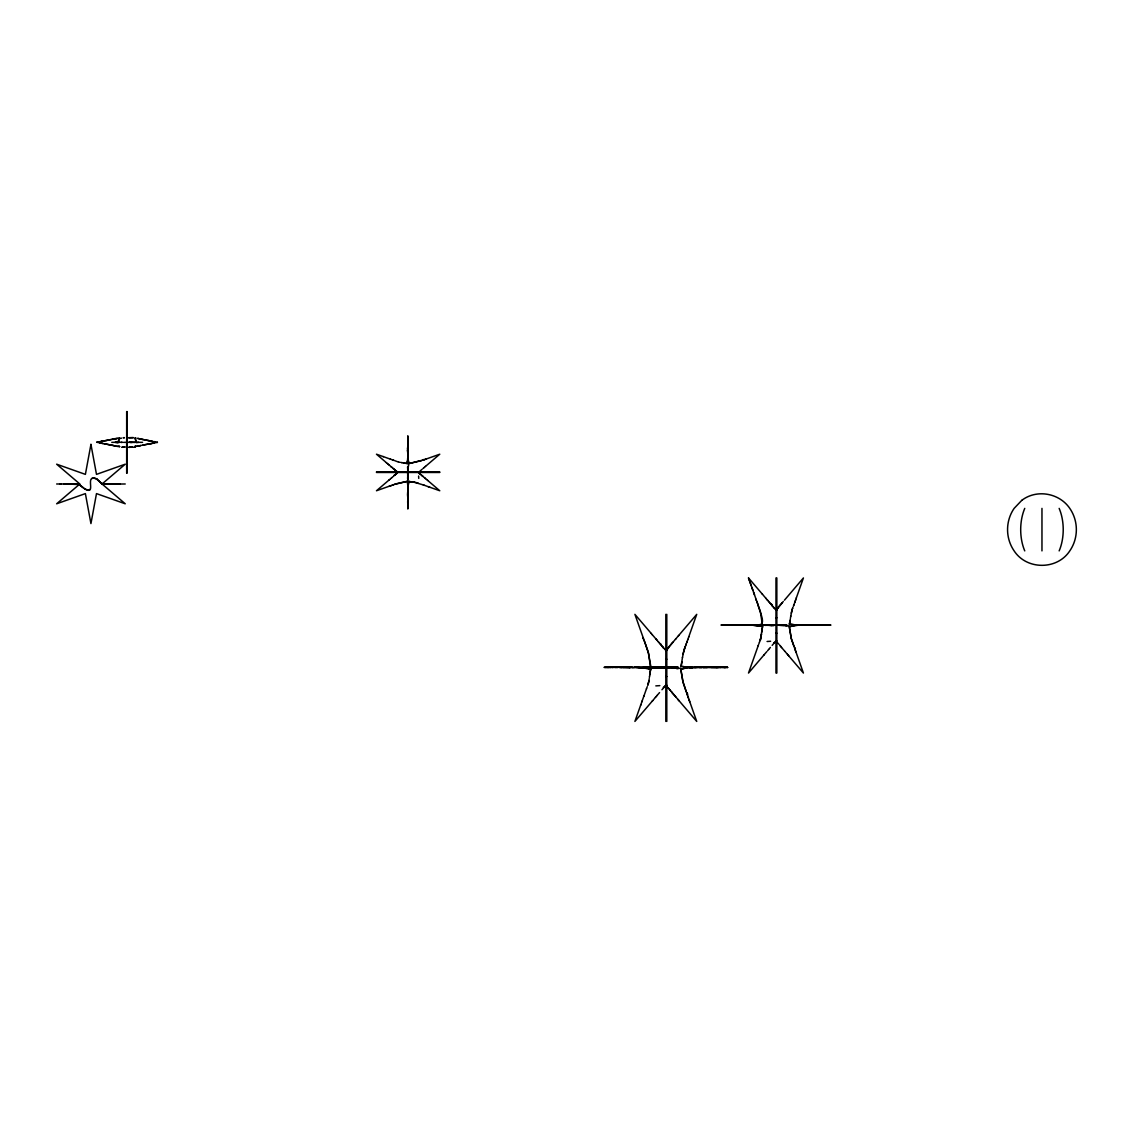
<?xml version="1.0" encoding="UTF-8"?>
<svg xmlns="http://www.w3.org/2000/svg" width="1133" height="1133" viewBox="0 0 1133 1133"><rect width="100%" height="100%" fill="white"/><g stroke="black" fill="none" stroke-linecap="round" stroke-linejoin="round"><path stroke-width="1.5" d="M407.852 500.219L407.639 493.733M407.71 469.189L407.724 466.909L407.724 471.356M407.809 446.473L407.823 441.502L407.838 445.765M407.922 442.422L407.823 435.936L407.852 438.202L407.852 437.069M407.823 503.194L407.852 500.659M407.922 492.388L407.894 490.66M407.767 453.342L407.838 455.225L407.894 452.634M407.922 450.736L407.908 449.504M407.795 499.2L407.724 502.443M407.767 489.569L407.767 489.626M407.88 458.624L407.852 455.551M407.866 505.403L407.852 506.267M407.894 491.085L407.767 490.107M407.852 476.993L407.781 474.741L407.894 479.061L407.724 475.308L407.965 478.423L407.965 476.242M407.838 439.604L407.838 438.74M407.838 439.222L407.852 438.089L407.866 441.388M407.866 505.63L407.823 509.029M407.767 489.144L408.687 481.525M407.738 480.165L407.682 472.858M407.838 456.797L407.554 460.409M407.894 479.316L407.852 474.359M407.625 494.597L407.696 492.543M407.922 451.501L407.894 452.789M407.668 473.042L407.979 478.65M407.753 490.49L407.922 489.838M407.965 478.466L408.092 474.968M407.838 501.565L407.852 500.814M407.908 490.433L407.965 486.496L407.951 488.606M407.937 478.353L407.993 476.186L407.951 477.234M407.639 478.466L407.668 477.39M407.965 488.38L408.092 485.689M407.753 477.843L407.838 474.161L407.71 478.976M407.738 491.354L407.738 491.566M407.781 477.56L407.852 475.577M407.937 444.249L407.668 447.493M407.852 506.437L407.795 508.165L407.781 507.244M407.753 476.058L407.838 473.991M407.71 492.062L407.668 493.252M408.135 467.731L407.979 470.082M407.922 458.355L408.971 463.609L424.167 459.743M408.135 467.872L407.979 470.124M407.738 499.95L407.951 493.577M407.625 448.045L407.583 448.951L407.823 445.878M407.88 498.01L407.993 494.767M408.631 482.219L408.701 481.355L411.718 481.879M408.588 482.87L408.291 484.811M407.809 498.973L407.767 497.628M407.823 498.761L407.852 499.738M649.804 674.744L649.535 676.755M761.617 632.497L761.787 631.308M649.79 674.857L650.554 669.971A4.829 1.006 -81 0 1 650.654 669.348A3.923 0.878 -81.3 0 1 650.795 668.838L649.889 668.782M761.631 632.398L761.418 633.956M761.744 631.591L762.183 628.588A7.01 1.034 -80.6 0 1 762.297 627.937L762.622 626.379L761.008 626.252M649.266 678.568L648.912 680.749M761.263 634.99L761.192 635.443M682.052 660.114L682.505 657.253M790.395 618.519L790.777 616.055M681.825 661.502L681.117 666.388M790.253 619.397L790.168 619.921M407.838 459.12L408.687 462.746M682.448 657.551L683.978 650.144M761.107 635.967L760.979 636.774L761.093 636.052M790.735 616.324L792.08 609.752M789.984 621.082L789.304 624.156L794.332 624.708M648.897 680.834L648.444 682.958L648.841 681.131M760.937 637.001L760.654 638.361L760.88 637.298M789.857 621.79L789.871 621.705A7.421 0.921 -79.8 0 0 789.998 621.153L790.069 620.502A8.243 0.765 -79.8 0 1 790.041 621.04M683.001 654.392L683.157 653.585M791.287 613.151L792.179 609.427M683.199 653.359L685.607 645.739M650.554 669.971L650.809 668.881M84.564 488.748C97.282 496.254 84.097 474.359 95.894 478.777A10.551 10.466 -85 0 1 96.475 478.962M762.622 626.379L762.523 626.832A4.291 0.779 -80.6 0 0 762.452 627.413A5.467 0.935 -80.6 0 0 762.325 627.965L762.183 628.588A8.597 1.006 -80.6 0 0 762.056 629.311M792.151 609.512L792.831 607.6L792.505 608.463M647.949 684.714L648.43 683.029L647.793 685.168M760.087 640.442L760.64 638.431L759.946 640.853M686.924 642.043L685.989 644.691M794.346 603.577L794.899 602.005M686.796 642.397L687.136 641.42M686.329 643.742L685.621 645.697M794.7 602.558L795.012 601.694M687.051 641.689L687.788 639.579M688.666 637.128L696.738 614.341L678.384 635.84M795.479 600.363L795.097 601.453M796.301 598.026L803.424 577.943L784.433 600.193M640.867 704.599L634.905 721.424L652.665 700.647M641.859 701.794L643.841 696.186M640.627 705.307L642.114 701.1M643.785 696.37L646.518 688.666M688.283 638.191L688.779 636.788M758.317 645.385L748.502 673.059L764.279 654.591M794.049 604.441L793.312 606.396M795.678 599.824L796.357 597.87M687.703 639.848L688.043 638.885M758.218 645.654L758.572 644.649M793.992 604.597L793.709 605.348M795.394 600.603L795.72 599.669M646.461 688.836L647.269 686.626M758.898 643.771L759.407 642.34M759.691 641.59L759.478 642.142M684.445 648.713L684.814 647.722M685.338 646.405L684.884 647.538L685.21 646.716M119.631 446.629L118.937 446.147M670.651 644.904L671.373 644.04M780.892 604.328L778.909 606.665L779.986 605.419M670.524 645.045L671.798 643.544M661.955 689.742L665.453 685.762M780.042 605.348L782.294 602.685M670.354 645.272L668.654 647.212L670.226 645.413M671.614 643.756L672.945 642.199M772.154 645.371L774.306 642.85M671.911 643.402L675.849 638.828M781.388 603.747L783.314 601.496M675.48 639.239L678.738 635.415M652.296 701.072L655.681 697.107M763.954 654.973L766.744 651.702M655.441 697.39L657.126 695.407M768.613 649.506L767.551 650.753M656.885 695.69L659.548 692.589M768.726 649.379L770.383 647.439M774.037 643.147L776.204 641.335M774.618 642.482L775.963 641.037M667.266 648.671L665.822 650.257L664.788 649.181M668.541 647.34L666.785 649.181M664.759 686.513L666.799 685.224M664.859 686.414L665.822 685.366L667.125 686.839M778.329 607.316L778.867 606.721L776.771 608.945M396.932 473.226L395.474 474.557M777.677 607.982L775.963 609.851L775.269 609.101M397.386 472.773L396.833 473.339L397.371 472.192M419.72 471.342L422.028 469.345M419.267 471.767L418.459 472.475L421.122 474.84M423.869 467.802L425.512 466.371M390.517 478.763L391.636 477.8M393.024 476.625L391.508 477.899M423.657 467.986L422.977 468.552M389.171 479.91L376.468 490.759L389.426 486.156M393.845 475.902L395.559 474.486L394.851 475.053M390.092 479.117L388.916 480.123M425.385 466.484L439.774 454.206L425.47 459.276M123.525 442.352L135.45 442.337M396.054 483.819L407.214 481.355L407.965 486.439L407.823 484.811M395.814 483.918L389.171 486.255M423.912 459.828L425.215 459.361M424.691 459.545L426.008 459.077M394.511 484.386L407.214 481.355M421.731 460.579L408.956 463.553M392.33 485.136L393.675 484.655M795.111 649.62L791.301 638.587L789.304 626.776L790.282 626.464M687.377 695.039L682.774 680.99L680.834 669.32L682.661 668.739M789.956 626.563L798.878 625.09M790.352 626.436L795.791 625.218M682.123 668.909L688.057 667.578L697.928 667.323M683.029 668.626L688.156 667.564M96.9 479.174A11.018 10.933 -74 0 0 96.475 478.962L102.508 484.173L125.239 483.989M112.04 439.307L115.495 438.542M111.544 439.434L119.645 438.074M770.624 641.264L767.083 641.49M659.817 685.635L655.823 685.89M114.051 483.989L102.14 484.06L106.899 483.961A20.167 18.581 58.8 0 0 108.046 484.074L112.096 484.003M119.758 438.556L121.642 438.131M142.914 445.113L143.636 444.957M143.367 445.014L147.998 444.122M143.721 444.943L150.916 443.612M135.861 446.444L139.911 445.68M142.05 445.297L142.461 445.212M104.038 440.893L101.446 441.403L102.947 441.119M136.81 446.246L137.546 446.105M103.669 440.978L106.12 440.51M104.123 440.879L108.173 440.156M648.614 666.785L650.809 666.36L648.232 652.013L644.266 640.74M151.553 443.499L153.012 443.215M151.1 443.584L152.459 443.315M157.062 442.479L157.416 442.408M762.297 624.198L760.342 611.409L756.816 601.382M650.441 666.431L648.543 653.401L645.697 644.875M96.659 442.267L101.304 441.431M157.19 442.451L156.382 442.606M151.369 443.527L148.919 443.98M760.186 624.609C766.12 623.532 758.728 609.327 757.949 604.64M101.843 443.315L96.758 442.238M152.558 443.3L153.734 443.088M97.707 442.054L99.662 441.714M760.031 624.651L757.51 625.062L759.946 624.665M153.054 443.201L154.102 443.017M141.271 445.439L140.265 445.623M81.038 485.859L78.616 483.791L72.257 483.989M108.315 440.128L111.261 439.505L107.578 440.255M155.462 442.776L153.918 443.045M101.347 441.417L100.341 441.601M138.268 445.963L140.818 445.524M785.806 626.308L789.163 625.699M676.897 668.782L680.678 668.116M106.219 440.496L107.352 440.298M124.998 446.997L122.208 447.223M108.286 484.003L102.31 484.088M78.715 483.961L79.65 484.584L67.343 483.989L77.738 483.876A6.132 4.291 -57.9 0 1 78.064 483.89L81.831 486.624M116.048 438.457L117.365 438.301M79.692 484.414A5.056 3.201 70.7 0 0 79.31 484.159A4.249 2.889 77.5 0 0 78.97 484.046A4.107 2.917 85.4 0 0 78.644 483.961L76.577 483.989L78.078 483.848A4.15 2.847 -54.7 0 1 78.404 483.89M131.938 447.096L129.006 447.308L133.127 447.195M76.591 483.933L75.387 484.032L79.296 484.329M124.885 447.011L121.897 447.223M107.493 483.989L106.389 483.833A6.954 5.368 89.1 0 0 106.006 483.819A5.509 4.263 87.6 0 0 105.638 483.833C100.299 486.298 98.557 476.455 92.495 478.282A2.889 2.776 41.8 0 0 91.858 478.494M130.975 447.11L131.867 447.053M651.362 667.28L670.226 667.408M665.425 667.719L659.902 667.734L665.538 667.719L663.683 667.847M806.115 624.878L814.471 624.92M738.504 624.949L740.217 624.835M805.379 624.934L806.838 624.821M623.745 667.266L630.599 667.11M624.283 667.224L619.085 667.436M699.217 667.238L694.317 667.422L695.28 667.408M805.549 624.92L804.076 625.019L805.138 625.147M700.591 667.125L698.395 667.295M699.854 667.181L709.173 667.238M731.196 625.062L744.678 624.807M807.008 624.807L815.93 625.062M700.775 667.11L706.44 667.011M624.934 667.167L625.657 667.125M737.781 625.005L734.538 625.104M804.487 625.005L797.179 625.218L799.204 625.218M799.7 625.189L803.113 625.076M692.263 667.549L693.637 667.464M623.745 667.549L620.091 667.436M692.546 667.535L687.377 667.21L688.51 667.422M737.456 625.034L750.117 624.977M124.375 437.678L123.37 437.72M105.213 483.848L107.267 483.989L105.921 483.961M76.081 483.961L75.854 483.975A13.61 10.013 -69.1 0 0 76.208 483.961L76.223 483.961M796.768 625.147L801.81 625.09M689.246 667.479L697.206 667.436M691.994 667.578L689.615 667.564M128.85 437.72L133.184 437.635M771.87 624.878L765.157 625.317M736.974 625.062L736.153 625.034M803.92 625.034L800.677 625.09M814.386 625.062L810.732 625.189L811.71 625.175M706.893 667.493L709.088 667.394M764.704 625.26L766.517 625.26L763.444 625.189L773.924 625.473M766.928 625.289L768.514 625.204L765.299 625.303M813.749 625.09L812.361 625.147M652.126 667.195L677.591 667.337L674.093 667.337M655.724 667.634L657.508 667.592L653.812 667.663L655.61 667.634M714.753 667.295L708.635 667.408M784.886 624.892L777.72 624.92L782.181 625.019L779.079 625.034M821.298 625.034L825.929 624.977M708.083 667.436L706.256 667.507M709.357 667.379L716.495 667.549M740.543 624.807L745.089 624.835M774.066 624.991L765.696 625.175M625.94 667.11L631.053 667.125M716.679 667.549L720.701 667.408M716.863 667.365L719.781 667.351M717.401 667.521L711.014 667.408M815.604 625.005L813.905 625.09L830.475 625.076M820.802 625.218L819.145 625.246L825.759 624.977M736.719 625.062L735.345 625.104M710.278 667.337L715.39 667.323M815.774 625.005L819.839 624.991M729.822 624.934L732.994 624.878M613.874 667.252L620.629 667.337M630.684 667.592L634.353 667.507M730.799 624.906L728.519 624.977M745.415 625.218L746.789 625.175M824.3 625.005L821.623 625.048M614.964 667.21L612.585 667.295M663.91 667.309L654.676 667.521M675.367 667.181L670.594 667.365M706.709 667.493L704.06 667.549M720.701 667.309L717.869 667.379M769.038 625.09L761.843 625.119M613.038 667.28L612.401 667.295M730.955 624.906L732.824 625.076M615.148 667.21L617.159 667.181M629.594 667.634L630.33 667.606L623.929 667.564M744.438 625.26L735.827 625.005M632.157 667.549L632.979 667.521M653.741 667.677L651.829 667.634L658.018 667.422L650.54 667.479M766.064 625.175L772.579 625.005L769.18 625.09M776.53 625.147L785.863 624.906M784.716 625.487L777.635 625.232M629.41 667.634L617.896 667.181M665.836 667.252L658.811 667.379L674.886 667.238M675.665 667.875L667.889 667.535L669.645 667.634M720.786 667.309L723.534 667.436M727.952 625.104L731.691 625.062M728.519 625.09L727.471 625.005M617.159 667.408L612.316 667.422M705.972 667.521L703.324 667.549M69.552 483.989L71.875 483.989A32.815 30.534 -65 0 1 72.71 483.989L77.837 483.89M74.905 483.961L73.829 483.989M724.624 625.076L722.925 625.034L729.496 625.076M767.069 625.246L770.313 625.274M612.769 667.422L609.851 667.337L611.862 667.309M721.452 625.048L724.624 625.005M721.948 625.034L721.055 625.048L722.599 625.019M771.516 624.934L775.383 624.85M824.385 625.076L830.871 625.062L829.413 625.09M721.792 667.408L727.556 667.394L722.528 667.295M123.455 437.706L124.333 437.692M68.334 483.989L73.319 483.989M776.657 625.133L779.872 625.076M784.588 625.529L779.504 625.289M607.925 667.323L603.988 667.379L607.288 667.323L605.093 667.351M664.873 667.11L657.225 667.323L660.567 667.422M675.537 667.918L665.51 667.266M720.064 667.422L721.792 667.295M779.249 625.048L784.433 624.878M611.126 667.323L610.489 667.337M781.26 624.934L784.291 624.878L777.592 624.906M783.087 624.977L786.302 624.92M801.895 625.09L802.943 625.076M829.583 625.09L827.472 625.104M673.838 667.295L677.463 667.238M695.011 667.408L696.2 667.408M774.108 625.458L767.423 625.076L770.497 625.359L768.84 625.26M725.913 667.408L725.177 667.394M671.926 667.252L676.967 667.224M747.029 625.175L749.791 624.977M633.517 667.521L636.449 667.549M667.719 667.224L675.197 667.195L667.649 667.224M667.578 667.592L669.49 667.578M725.729 667.408L724.454 667.436M121.118 442.337L122.406 442.352M809.925 625.204L805.379 625.161M828.931 625.104L825.929 625.076M606.736 667.365L608.662 667.436M718.322 667.379L714.937 667.309M120.905 442.337L122.109 442.337M68.872 483.989L71.322 483.989L56.65 483.989M63.83 483.989L70.6 484.003M726.975 625.005L724.794 625.005M726.82 625.133L726.083 625.119M780.198 625.034L786.982 625.019L783.724 625.005M720.333 667.408L722.344 667.295M128.468 437.735L133.467 437.65M71.195 483.989L72.413 483.989M777.72 624.92L780.764 624.906M666.601 667.479L649.917 667.45M703.607 667.549L700.406 667.535M115.212 442.337L118.002 442.677L119.432 437.834L118.087 442.564L116.897 442.295A15.678 5.212 77.7 0 1 116.515 442.38L115.439 442.337M114.235 483.989L115.354 483.989L110.836 483.989M607.373 667.323L610.305 667.464M658.5 667.408L662.323 667.394M724.908 667.436L723.718 667.337L724.624 667.436M129.233 442.224L129.799 442.267M135.323 442.337L142.546 442.337M67.513 483.989L68.207 483.989M72.965 483.989L71.025 483.989M68.702 483.989L66.79 483.989M115.24 483.989L115.821 483.989M734.85 625.104L734.368 625.104M824.951 625.076L826.084 624.977M605.645 667.351L606.183 667.365M653.146 667.62L655.171 667.606L651.73 667.535L661.615 667.861L655.88 667.578L659.505 667.663M111.77 442.337L119.291 442.337M118.979 442.337L120.24 442.337M134.841 442.337L133.524 442.337M376.468 471.894L439.774 471.894M376.468 472.475L439.774 472.475M59.907 483.989L61.366 483.989M117.804 483.989L120.155 483.989M116.147 483.989L117.492 483.989M775.963 610.106L776.841 610.106M775.963 617.797L776.841 617.797M764.591 624.892L773.428 625.09M799.048 625.09L800.351 625.09M775.963 633.205L776.841 633.205M775.963 640.896L776.841 640.896M665.822 650.54L666.799 650.54M665.822 659.222L666.799 659.222M610.021 667.337L607.656 667.394M665.822 676.557L666.799 676.557M66.436 483.989L67.654 483.989M111.558 483.989L112.918 483.989L111.827 483.989M750.329 624.977L760.838 626.237M724.299 625.005L725.191 625.005M637.723 667.295L636.958 667.295L648.798 668.711M653.897 667.634L657.707 667.62M764.421 624.934L773.131 625.104M701.596 667.549L698.934 667.507M615.332 667.394L616.154 667.394M132.929 442.323L130.04 442.295M751.335 624.977L757.269 625.713M638.091 667.295L644.224 668.003M749.48 624.963L748.502 625.175M130.153 442.408L132.009 442.436M748.573 625.175L751.264 625.246M733.391 625.09L732.414 625.076M635.259 667.28L636.364 667.295L634.522 667.266M616.791 667.408L617.896 667.422M790.027 624.17L796.117 625.09M686.23 666.94L680.834 666.374M789.956 624.17L789.304 624.156A3.399 0.977 -82 0 0 789.574 623.476A4.589 1.161 -81 0 0 789.715 623.008M806.356 625.189L804.897 625.147M748.573 624.963L747.61 624.934L748.332 624.949M681.839 666.402L687.051 667.125M634.99 667.266L634.253 667.252M138.651 442.337L136.484 442.564L135.974 441.658M699.769 667.535L696.653 667.422M725.602 625.119L725.035 625.09M733.391 624.878L735.345 624.977M749.635 625.189L757.425 625.062L751.745 625.26M636.179 667.535L638.006 667.592M638.729 667.62L648.062 666.884L637.638 667.578M768.33 625.005L771.304 625.09M766.361 624.906L768.047 624.963M655.001 667.224L656.913 667.28M746.959 624.906L745.741 624.864M744.848 624.821L745.811 624.864M630.784 667.125L632.511 667.195M757.396 625.742L762.382 626.351M648.968 668.725L649.705 668.767M132.037 447.096L131.131 447.039L132.943 447.181M760.682 626.223L761.404 626.266M706.808 667.04L710.094 667.323L709.357 667.252M118.314 446.43L119.645 446.544L118.455 446.444M620.813 667.351L621.918 667.422M106.403 483.933L106.998 483.933M137.546 438.372L148.281 440.539M816.1 625.076L819.102 625.246L814.641 624.934M650.526 668.852L644.946 668.173M116.812 446.303L117.86 446.402L116.402 446.232M137.9 438.414L141.186 439.207M142.73 439.491L147.729 440.454M411.973 481.922L412.908 482.049M412.709 482.021L413.942 482.191M413.106 482.077L414.494 482.276M142.631 439.477L141.54 439.292M414.069 482.205L423.345 484.938M414.551 482.29L415.471 482.431M401.833 462.618L407.229 463.609L407.498 460.692L406.705 463.454M403.872 462.944L405.232 463.156M106.12 444.108L115.863 446.133M402.059 462.661L401.068 462.491M105.992 444.079L109.264 444.702M148.097 440.51L149.457 440.737M148.324 440.539L153.012 441.403M101.673 443.286L99.619 442.918M101.488 443.244L105.851 444.051L104.123 443.739M101.942 443.329L102.947 443.513M152.105 441.247L150.916 441.02M157.416 442.224L156.963 442.139M400.232 462.349L399.312 462.165M134.94 438.032C137.858 438.953 133.963 436.417 135.521 439.562M154.145 441.601L155.15 441.799M112.762 445.34L109.405 444.731M149.556 440.765L150.462 440.935M155.83 441.927L154.924 441.743M416.023 482.531L418.063 483.04M398.49 461.981L398.306 461.938M794.743 624.807L797.094 625.204A11.613 10.14 31.2 0 1 796.442 625.274M408.772 481.383L409.353 481.511A3.626 0.736 9.1 0 0 409.707 481.638A4.645 0.807 9.4 0 0 410.174 481.752A5.707 0.708 9.4 0 0 410.67 481.766M113.13 445.411L114.362 445.751M115.311 446.005L114.504 445.793M397.697 461.768L394.709 460.664M393.42 460.21L394.043 460.423M392.528 459.899L393.887 460.366M392.684 459.956L390.347 459.12M383.096 456.557L390.559 459.205M383.407 456.67L376.468 454.206L386.58 462.845M424.379 485.306L428.373 486.723M429.407 487.091L439.774 490.759L427.481 480.265M423.19 484.882L424.493 485.335M428.161 486.638L429.818 487.232M102.466 484.117L101.503 483.224M79.933 484.867L78.63 484.003A4.589 3.314 -85.3 0 0 78.319 483.918M394.411 469.515L393.434 468.694M394.157 469.303L395.375 470.337M421.037 474.769L422.142 475.69M393.817 469.02L392.924 468.269M394.751 469.798L396.012 470.917M421.717 475.336L422.51 476.016M389.001 464.912L391.437 466.98M389.171 465.054L387.67 463.765M425.385 478.48L427.736 480.477M422.269 475.803L423.062 476.483M425.555 478.622L424.677 477.871M386.41 462.703L387.84 463.921M391.027 466.626L391.848 467.334M422.892 476.342L424.719 477.899M393.179 468.481L391.522 467.051M395.417 470.379L397.06 471.909L396.465 471.342M397.173 472.022L397.216 472.05A4.659 1.204 49.2 0 0 397.612 472.149M81.93 486.708L84.196 488.521L81.165 485.986M773.343 607.09L775.538 609.37M665.34 649.719L662.805 647.085M777.28 642.51L778.838 644.181M666.544 686.23L668.357 688.142M667.875 687.632L668.569 688.382M668.597 688.411L669.32 689.232M784.815 651.263L782.181 648.218M674.333 695.223L674.999 695.974M770.228 603.379L771.134 604.427M659.364 642.977L660.383 644.167M770.383 603.563L769.321 602.317M659.548 643.176L658.33 641.774M673.724 694.515L672.464 693.028M767.069 599.683L767.82 600.547M655.795 638.814L656.644 639.791M673.129 693.821L676.146 697.305M762.24 594.018L765.781 598.167M766.418 598.918L769.534 602.558M784.971 651.447L786.911 653.713M787.662 654.591L788.894 656.035M652.169 634.565L656.163 639.239M656.46 639.579L657.182 640.428M650.724 632.865L652.296 634.707M669.376 689.303L670.014 690.068M675.962 697.092L678.143 699.656M678.979 700.647L696.738 721.424L688.963 699.5M752.383 588.877L748.502 577.943L762.452 594.273M765.667 598.04L766.319 598.805M770.822 604.059L772.267 605.773M787.123 653.968L787.973 654.973M788.724 655.851L803.424 673.059L795.961 651.971M650.611 632.724L634.905 614.341L643.317 638.077M657.126 640.357L658.57 642.057M660.029 643.742L661.587 645.598M677.902 699.373L678.625 700.222M678.384 699.939L679.347 701.072M669.617 689.586L670.764 690.974M672.818 693.453L671.911 692.362M771.842 605.249L772.536 606.113M779.617 645.102L780.679 646.391M781.119 646.915L781.812 647.764M661.29 645.229L662.678 646.943M672.28 692.801L671.614 691.994M662.918 647.24L662.253 646.419M780.467 646.136L781.274 647.113M670.892 691.116L671.798 692.221M772.324 605.843L773.442 607.217A8.257 2.889 49 0 0 773.896 607.585L773.867 607.713A5.623 2.365 49.2 0 0 774.207 608.18M794.969 649.223L795.819 651.574M754.139 593.848L757.665 603.804M687.221 694.6L688.014 696.809M643.147 637.624L645.527 644.408M795.394 650.399L796.102 652.381M687.689 695.917L689.204 700.166M751.009 584.996L751.292 585.803M751.859 587.39L754.493 594.839M748.502 577.943L748.998 579.331M749.069 579.529L749.564 580.932M749.635 581.13L750.131 582.518M750.202 582.716L750.697 584.104M752.454 589.075L752.879 590.265M753.572 592.262L753.927 593.253M688.17 697.248L688.482 698.14M689.36 700.619L689.756 701.738M793.836 645.952L791.301 638.587L789.304 626.776M686.272 691.852L683.1 682.618L680.834 669.32M418.615 476.03L418.757 478.395M135.351 438.797L135.847 441.162L135.62 440.043M408.248 463.694L408.645 465.932M407.71 452.421L407.583 450.58L407.668 451.826M407.682 452.039L407.753 453.115M407.682 496.495L407.625 494.767M407.809 454.092L407.852 455.395L407.823 454.418M407.809 446.629L407.866 447.662M407.894 441.983L407.951 443.711M407.866 471.923L407.71 466.541M407.795 446.147L407.753 445.014M407.866 447.875L407.894 448.626M407.937 492.926L407.979 494.328M407.753 503.463L407.724 502.655M407.88 448.045L407.894 448.739M407.767 468.892L407.696 466.838L407.809 470.592M407.951 493.464L407.908 492.161M407.738 502.981L407.696 501.253M407.838 477.092L407.908 479.259M407.767 467.971L407.88 472.107M407.852 504.058L407.866 504.596M407.852 504.27L407.838 503.902M407.738 467.122L407.809 470.407M407.781 504.213L407.866 505.134M407.838 436.304L407.852 437.55M407.795 508.221L407.781 506.862M407.795 467.32L407.724 470.124M407.838 503.406L407.823 502.542M407.767 439.547L407.838 440.142M407.795 467.589L407.809 469.657M407.838 474.557L407.838 476.809M1041.963 508.377L1041.963 550.893M776.841 577.943L776.841 673.059M775.963 577.943L775.963 673.059M666.799 614.341L666.799 721.424M665.822 614.341L665.822 721.424M127.151 411.576L127.151 473.098M126.669 411.576L126.669 473.098M1059.157 508.377A36.157 21.258 90 0 1 1059.157 550.893M1024.756 550.893A36.157 21.258 -90 0 1 1024.756 508.377M115.524 438.953A12.605 5.368 -10.7 0 1 116.033 438.868M775.978 609.299A6.614 3.569 25.3 0 1 776.402 609.837M776.572 609.681A7.039 1.77 -41.1 0 1 776.955 609.257M771.46 604.158A18.822 4.688 49.3 0 1 772.055 604.852M756.207 600.292A45.447 7.01 70.4 0 1 755.768 599.074M761.872 630.189A10.14 0.949 -80.8 0 1 761.985 629.381M761.673 631.208A11.457 0.807 -81 0 1 761.773 630.415M761.503 634.055A15.239 0.821 -83.5 0 1 761.39 634.905M761.418 634.168A15.522 1.02 -83.9 0 1 761.348 634.65M760.654 639.579A7.662 1.26 -62.9 0 1 760.569 639.904M795.451 649.067A27.928 5.566 70.1 0 1 794.927 647.594M795.791 624.779A22.561 20.139 -21.8 0 1 796.782 624.708M789.743 623.065A5.538 1.204 -80.4 0 0 789.871 622.47A6.472 1.19 -80 0 0 790.027 621.833M778.201 607.911A7.945 1.36 -47.1 0 1 777.705 608.421M776.785 609.2A5.948 1.02 -43.2 0 1 777.125 608.846M773.811 642.893A8.908 1.926 -46 0 1 774.193 642.468M665.807 649.648A7.449 3.994 25.5 0 1 666.275 650.243M666.431 650.101A7.889 2.025 -40.9 0 1 666.87 649.606A6.642 1.048 -43.5 0 1 667.28 649.053M663.839 648.402A6.472 2.719 49.2 0 1 663.343 647.864A9.588 3.64 49 0 1 662.777 647.325M660.652 643.926A21.244 5.127 49.3 0 1 661.304 644.691M643.629 639.479A51.24 7.903 70.4 0 1 643.147 638.12M650.498 669.9A6.132 1.19 -80.8 0 0 650.37 670.594A7.874 1.289 -80.6 0 0 650.2 671.373A9.659 1.26 -80.6 0 0 650.045 672.251M649.889 673.243A11.387 1.119 -80.7 0 1 650.03 672.308M649.705 674.447A12.987 0.892 -81 0 1 649.846 673.427M649.436 676.826A17.646 1.02 -83.6 0 1 649.365 677.336M648.274 684.219A8.469 1.204 -64.2 0 1 648.175 684.544M663.329 687.49A9.546 2.068 -46 0 1 663.839 686.91M687.717 694.43A31.497 6.345 70.1 0 1 687.136 692.773M688.142 667.153A25.337 22.518 -21.4 0 1 689.261 667.068M689.615 667.734A13.086 11.457 31.5 0 1 688.878 667.649M681.131 665.567A3.824 1.062 -81.8 0 1 680.862 666.473M681.145 665.623A5.155 1.26 -80.9 0 0 681.273 665.043A6.232 1.26 -80.2 0 0 681.415 664.434A7.28 1.19 -79.9 0 0 681.556 663.726A8.299 1.062 -79.8 0 0 681.698 662.961A9.291 0.892 -79.8 0 0 681.825 662.111M681.981 661.162A10.282 0.708 -80 0 1 681.839 662.04M684.006 649.903A7.053 1.275 -66.3 0 1 684.134 649.506M684.162 649.478A5.623 0.949 -66.6 0 1 684.29 649.096M668.484 648.104A9.135 1.742 -47.2 0 1 667.819 648.784M79.367 484.697A4.773 1.742 54.9 0 1 79.678 484.966M89.974 489.414A2.45 2.323 26.3 0 1 89.408 489.668M88.686 489.824A4.659 4.532 46.8 0 1 88.261 489.853A5.311 5.183 54.1 0 1 87.822 489.838A5.948 5.821 61.3 0 1 87.34 489.782A6.586 6.472 68.2 0 1 86.859 489.683A7.237 7.124 75 0 1 86.349 489.555A7.931 7.832 81.6 0 1 85.839 489.371A8.696 8.582 88.2 0 1 85.329 489.144A9.546 9.432 -84.9 0 1 84.819 488.889M78.446 484.003A3.158 2.889 70.4 0 0 78.035 483.918A5.849 4.22 -74 0 1 78.304 483.947M397.343 472.532A4.419 2.323 -64 0 1 397.697 472.249M396.578 473.636A3.824 1.572 -40.8 0 1 396.267 473.934M396.295 473.962A5.665 2.153 -41 0 1 395.955 474.26M393.958 475.534A12.562 3.031 -40.7 0 1 394.411 475.152M391.324 485.59A30.279 4.674 -19.6 0 1 390.517 485.873M411.392 481.978A6.727 0.736 9.3 0 1 410.783 481.879M419.706 473.962A5.637 1.218 44 0 1 419.366 473.651M423.799 459.502A18.624 3.711 -19.9 0 1 422.821 459.856M407.696 459.29A14.984 13.313 68.7 0 1 407.653 458.624M408.022 458.412A7.733 6.77 -58.4 0 1 407.979 458.851M396.338 470.96A5.41 0.921 42.8 0 1 396.706 471.314M407.568 449.603L407.583 450.523L407.568 449.603M90.937 444.391L85.386 474.373L56.65 464.19L79.834 483.989L56.65 503.788L85.386 493.606L90.937 523.588L96.489 493.606L125.239 503.788L102.041 483.989L125.239 464.19L96.489 474.373L90.937 444.391M135.436 445.92L134.926 447.153L135.436 445.92M1021.739 500.375L1014.134 508.377A36.157 34.387 90 0 0 1014.134 550.893C1026.696 570.14 1057.216 570.14 1069.779 550.893A36.157 34.387 90 0 0 1069.779 508.377C1059.298 492.968 1036.61 488.918 1021.739 500.375M130.833 447.082L129.006 447.308L130.833 447.082M663.683 667.309L661.87 667.394L663.74 667.323M727.641 667.394L726.82 667.408L727.556 667.394M663.485 667.847L661.729 667.861L663.527 667.861M678.228 667.351L674.404 667.323L678.171 667.365M659.548 667.677L656.12 667.45L659.661 667.719M661.573 667.847L659.774 667.734L661.573 667.847M772.196 625.458L770.596 625.374L772.224 625.473"/></g></svg>
